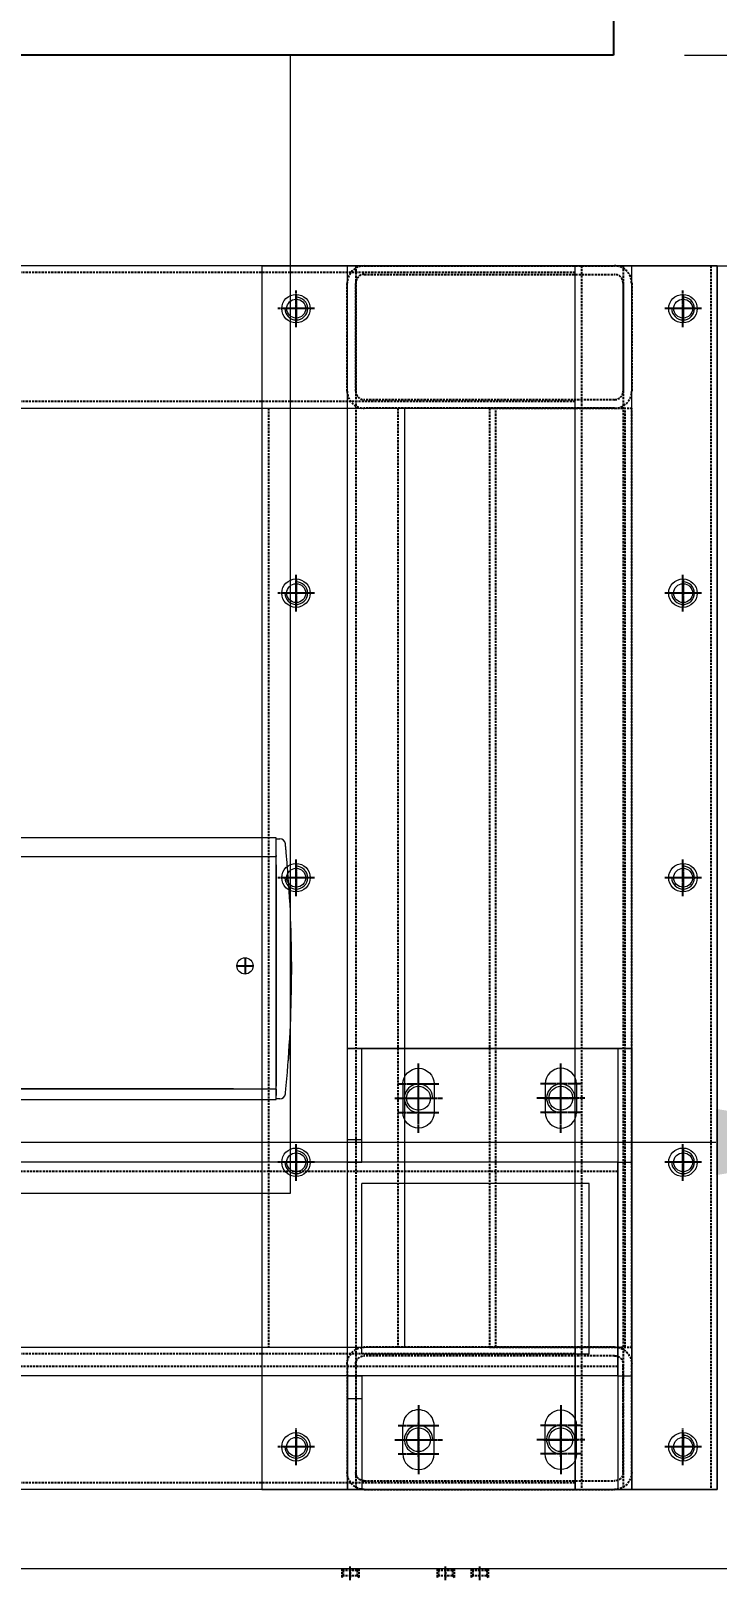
# Model space of a CAD drawing. Header units: millimetres. Extents: x -32759 to 129432, y 390 to 54305.
# Drawn here: x 12317 to 12558, y 26363 to 26905 of the extents above; entities that cross this region are included whole.
import ezdxf

# ---------------------------------------------------------------- set-up
doc = ezdxf.new("R2010")
doc.units = ezdxf.units.MM
doc.linetypes.add('CENTER', pattern=[2, 1.25, -0.25, 0.25, -0.25])
doc.linetypes.add('HIDDEN', pattern=[0.375, 0.25, -0.125])
for name, color, linetype in [('08a', 11, 'Continuous'), ('1', 20, 'Continuous'), ('CL', 1, 'CENTER'), ('HL', 2, 'HIDDEN')]:
    doc.layers.add(name, color=color, linetype=linetype)
doc.layers.add('_BODY', color=7, linetype='Continuous', lineweight=13)
doc.styles.add('ROAMNS', font='romans.shx', dxfattribs={"width": 0.8, "bigfont": 'whgtxt.shx'})
doc.styles.get("Standard").update_dxf_attribs({"font": 'arial.ttf'})
doc.dimstyles.new('20 작은 한덕_도면칫수', dxfattribs={"dimscale": 20, "dimtxt": 3.3, "dimasz": 3.5, "dimexe": 0.65, "dimexo": 1.25, "dimgap": 1, "dimtad": 1, "dimdec": 0, "dimdsep": 46, "dimtxsty": 'ROAMNS', "dimcen": 0, "dimclrd": 7, "dimclre": 7, "dimclrt": 2, "dimadec": 0, "dimazin": 2, "dimtp": 0.1, "dimtm": 0.1, "dimtfac": 0.71, "dimtdec": 0, "dimtmove": 0, "dimatfit": 3, "dimfxl": 1, "dimlwd": -1, "dimlwe": -1, "dimarcsym": 1})
doc.dimstyles.new('AM_ISO$0', dxfattribs={"dimtxt": 3.5, "dimasz": 3.5, "dimexe": 1, "dimexo": 1, "dimgap": 1.5, "dimtad": 1, "dimdsep": 46, "dimtxsty": 'Standard', "dimcen": 0, "dimclrd": 256, "dimclre": 256, "dimclrt": 2, "dimadec": 0, "dimazin": 2, "dimtp": 0.1, "dimtm": 0.1, "dimtfac": 0.71, "dimtdec": 3, "dimtmove": 0, "dimatfit": 3, "dimfxl": 1, "dimlwd": -1, "dimlwe": -1, "dimarcsym": 1})

# ---------------------------------------------------------------- blocks, each defined once
blk = doc.blocks.new('*D1578')
at = {"color": 7, "linetype": 'ByBlock', "transparency": 16777216}
for p, q in [((259996.27, 139106.87), (259996.27, 139247.88)), ((260971.27, 139106.87), (260971.27, 139247.88)), ((260066.27, 139234.88), (260901.27, 139234.88))]:
    blk.add_line(p, q, dxfattribs=at)
at = {"color": 7, "transparency": 16777216}
for points in [[(260066.27, 139246.55), (260066.27, 139223.22), (259996.27, 139234.88)], [(260901.27, 139246.55), (260901.27, 139223.22), (260971.27, 139234.88)]]:
    blk.add_solid(points, dxfattribs=at)
at = {"layer": 'Defpoints', "color": 0, "transparency": 16777216}
for p in [(260971.27, 139234.88), (259996.27, 139081.87), (260971.27, 139081.87)]:
    blk.add_point(p, dxfattribs=at)
at = {"color": 2, "transparency": 16777216, "insert": (260593.22, 139287.88), "char_height": 66, "attachment_point": 5, "style": 'ROAMNS'}
blk.add_mtext('975', dxfattribs=at)
blk = doc.blocks.new('56ertet')
at = {"layer": 'CL', "ltscale": 0.5}
blk.add_line((163010.09, 32886.01), (163005.09, 32886.01), dxfattribs=at)
at = {"layer": 'HL', "ltscale": 3}
for p, q in [((163006.09, 32889.01), (163006.63, 32888.46)), ((163006.09, 32889.01), (163009.09, 32889.01)), ((163006.63, 32888.46), (163006.63, 32883.55)), ((163006.63, 32888.46), (163008.55, 32888.46)), ((163008.55, 32888.46), (163009.09, 32889.01)), ((163008.55, 32888.46), (163008.55, 32883.55)), ((163006.09, 32883.01), (163006.63, 32883.55)), ((163006.09, 32883.01), (163009.09, 32883.01)), ((163006.63, 32883.55), (163008.55, 32883.55)), ((163008.55, 32883.55), (163009.09, 32883.01))]:
    blk.add_line(p, q, dxfattribs=at)
blk = doc.blocks.new('r6werw4t')
at = {"ltscale": 0.5}
blk.add_line((164562.76, 36015.26), (165472.76, 36015.26), dxfattribs=at)
at = {"layer": 'HL', "ltscale": 3}
for p, q in [((164662.76, 36015.26), (164662.76, 36018.26)), ((164696.26, 36015.26), (164696.26, 36018.26))]:
    blk.add_line(p, q, dxfattribs=at)
at = {"rotation": 90}
for p in [(197536.76, -126990.82), (197548.76, -126990.82), (197582.26, -126990.82)]:
    blk.add_blockref('56ertet', p, dxfattribs=at)
blk = doc.blocks.new('6uwtrt')
blk.add_blockref('r6werw4t', (-3640.08, 0))
blk = doc.blocks.new('5uwerwt')
at = {"rotation": 90}
blk.add_blockref('6uwtrt', (192830.5, -128822.19), dxfattribs=at)
blk = doc.blocks.new('asfsffsa')
at = {"ltscale": 0.5}
for p, q in [((419143.26, 272881.48), (419143.26, 273144.98)), ((421525.26, 272881.48), (419143.26, 272881.48))]:
    blk.add_line(p, q, dxfattribs=at)
blk = doc.blocks.new('rtu43w')
at = {"color": 0, "ltscale": 0.5}
for p, q in [((142742.74, 17357.48), (142742.74, 16657.48)), ((142742.74, 16657.48), (143142.74, 16657.48))]:
    blk.add_line(p, q, dxfattribs=at)
at = {"layer": '08a'}
blk.add_blockref('asfsffsa', (-276000.52, -256337.5), dxfattribs=at)
blk = doc.blocks.new('iyki')
at = {"ltscale": 0.5}
for p, q in [((156284.65, 12291.23), (154224.65, 12291.23)), ((154224.65, 12291.23), (154224.65, 12216.23)), ((154224.65, 12216.23), (156284.65, 12216.23))]:
    blk.add_line(p, q, dxfattribs=at)
at = {"layer": 'HL', "ltscale": 3}
for p, q in [((154224.65, 12288.03), (156284.65, 12288.03)), ((154224.65, 12219.43), (156284.65, 12219.43))]:
    blk.add_line(p, q, dxfattribs=at)
blk = doc.blocks.new('yiorer')
at = {"ltscale": 0.5}
for p, q in [((145734.16, 14657.83), (145734.16, 14662.83)), ((145734.16, 14662.83), (145889.16, 14662.83)), ((145774.16, 14657.83), (145774.16, 14662.83)), ((145849.16, 14657.83), (145849.16, 14662.83)), ((145889.16, 14657.83), (145889.16, 14662.83)), ((145734.16, 14657.83), (145889.16, 14657.83))]:
    blk.add_line(p, q, dxfattribs=at)
blk = doc.blocks.new('yir4w')
at = {"ltscale": 0.5}
for p, q in [((145384.54, 14577.65), (145394.54, 14577.65)), ((145384.54, 14566.65), (145394.54, 14566.65))]:
    blk.add_line(p, q, dxfattribs=at)
for centre, start, end in [((145384.54, 14572.15), 90, 270), ((145394.54, 14572.15), 270, 90)]:
    blk.add_arc(centre, 5.5, start, end, dxfattribs=at)
at = {"layer": 'CL', "ltscale": 0.5}
for p, q in [((145389.54, 14580.54), (145389.54, 14563.76)), ((145384.54, 14579.32), (145384.54, 14564.97)), ((145394.54, 14579.32), (145394.54, 14564.97)), ((145401.72, 14572.15), (145377.37, 14572.15))]:
    blk.add_line(p, q, dxfattribs=at)
blk = doc.blocks.new('tywerwr')
at = {"ltscale": 0.5}
for p, q in [((145372.04, 14597.15), (145372.04, 14497.15)), ((145527.04, 14597.15), (145372.04, 14597.15)), ((145527.04, 14597.15), (145527.04, 14497.15)), ((145527.04, 14497.15), (145372.04, 14497.15))]:
    blk.add_line(p, q, dxfattribs=at)
blk.add_blockref('yir4w', (0, 0))
at = {"xscale": -1}
blk.add_blockref('yir4w', (290899.09, 0), dxfattribs=at)
at = {"xscale": -1, "rotation": 180}
blk.add_blockref('yir4w', (0, 29094.29), dxfattribs=at)
at = {"rotation": 180}
blk.add_blockref('yir4w', (290899.09, 29094.29), dxfattribs=at)
blk = doc.blocks.new('uyrwwre')
at = {"ltscale": 0.5}
for p, q in [((146200.29, 14644.96), (146200.29, 14649.96)), ((146200.29, 14649.96), (146240.29, 14649.96)), ((146208.29, 14644.96), (146208.29, 14649.96)), ((146240.29, 14644.96), (146240.29, 14649.96)), ((146200.29, 14644.96), (146240.29, 14644.96))]:
    blk.add_line(p, q, dxfattribs=at)
blk = doc.blocks.new('t73w45')
at = {"ltscale": 0.5}
for p, q in [((146336.68, 14969.95), (146336.68, 14889.95)), ((146396.68, 14969.95), (146336.68, 14969.95)), ((146396.68, 14969.95), (146396.68, 14889.95)), ((146396.68, 14889.95), (146336.68, 14889.95))]:
    blk.add_line(p, q, dxfattribs=at)
blk = doc.blocks.new('yjee')
at = {"rotation": 90}
for name, p in [('yiorer', (159680.74, -129767.47)), ('tywerwr', (159615.06, -129405.36)), ('uyrwwre', (159762.87, -130118.6)), ('t73w45', (160002.86, -130322.49))]:
    blk.add_blockref(name, p, dxfattribs=at)
blk.add_blockref('iyki', (-9201.74, 3790.45))
at = {"xscale": -1, "rotation": 90}
blk.add_blockref('uyrwwre', (159762.87, 162206.97), dxfattribs=at)
blk = doc.blocks.new('uiwqr')
at = {"ltscale": 0.5}
for p, q in [((155429.09, 10717.95), (154999.09, 10717.95)), ((154999.09, 10717.95), (154999.09, 10617.95)), ((155429.09, 10717.95), (155429.09, 10617.95)), ((154999.09, 10617.95), (155429.09, 10617.95))]:
    blk.add_line(p, q, dxfattribs=at)
at = {"layer": 'HL', "ltscale": 3}
for p, q in [((154999.09, 10714.95), (155429.09, 10714.95)), ((154999.09, 10620.95), (155429.09, 10620.95))]:
    blk.add_line(p, q, dxfattribs=at)
blk = doc.blocks.new('uirtet')
at = {"ltscale": 0.5}
blk.add_circle((148105.55, 14445.35), 4.19, dxfattribs=at)
at = {"color": 1, "ltscale": 0.5}
blk.add_arc((148105.55, 14445.35), 5, 270, 180, dxfattribs=at)
at = {"layer": 'CL', "ltscale": 0.5}
for p, q in [((148105.55, 14451.35), (148105.55, 14439.35)), ((148099.55, 14445.35), (148111.55, 14445.35))]:
    blk.add_line(p, q, dxfattribs=at)
blk = doc.blocks.new('yirtrte')
at = {"ltscale": 0.5}
for p, q in [((142424.28, 13143.05), (142424.28, 13043.05)), ((142579.28, 13143.05), (142424.28, 13143.05)), ((142579.28, 13143.05), (142579.28, 13043.05)), ((142579.28, 13043.05), (142424.28, 13043.05))]:
    blk.add_line(p, q, dxfattribs=at)
for p in [(-5663.77, -1327.38), (-5543.77, -1327.38), (-5663.77, -1377.38), (-5543.77, -1377.38)]:
    blk.add_blockref('uirtet', p)
blk = doc.blocks.new('578e535')
at = {"layer": 'HL', "ltscale": 3}
for p, q in [((237445.91, 1888.61), (237483.91, 1888.61)), ((237439.91, 1794.61), (237439.91, 1882.61)), ((237442.91, 1794.61), (237442.91, 1882.61)), ((237445.91, 1885.61), (237483.91, 1885.61)), ((237486.91, 1882.61), (237486.91, 1794.61)), ((237489.91, 1882.61), (237489.91, 1794.61)), ((237483.91, 1791.61), (237445.91, 1791.61)), ((237483.91, 1788.61), (237445.91, 1788.61))]:
    blk.add_line(p, q, dxfattribs=at)
for centre, radius, start, end in [((237445.91, 1882.61), 6, 90, 180), ((237483.91, 1882.61), 6, 0, 90), ((237445.91, 1882.61), 3, 90, 180), ((237483.91, 1882.61), 3, 0, 90), ((237445.91, 1794.61), 6, 180, 270), ((237445.91, 1794.61), 3, 180, 270), ((237483.91, 1794.61), 6, 270, 0), ((237483.91, 1794.61), 3, 270, 0)]:
    blk.add_arc(centre, radius, start, end, dxfattribs=at)
blk = doc.blocks.new('t7iey4y')
at = {"color": 0}
blk.add_blockref('578e535', (0, 0), dxfattribs=at)
blk = doc.blocks.new('t6uerte')
at = {"ltscale": 0.5}
blk.add_circle((142580.56, 12790.38), 5, dxfattribs=at)
at = {"layer": 'CL', "ltscale": 0.5}
for p, q in [((142580.56, 12783.89), (142580.56, 12796.88)), ((142574.07, 12790.38), (142587.06, 12790.38))]:
    blk.add_line(p, q, dxfattribs=at)
blk = doc.blocks.new('t7urtrwe')
at = {"ltscale": 0.5}
for p, q in [((142165.56, 12696.07), (142165.56, 12536.07)), ((142595.56, 12696.07), (142165.56, 12696.07)), ((142595.56, 12696.07), (142595.56, 12536.07)), ((142595.56, 12536.07), (142165.56, 12536.07))]:
    blk.add_line(p, q, dxfattribs=at)
for p in [(-400, -106.32), (-300, -106.32), (-200, -106.32), (-100, -106.32), (0, -106.32), (-400, -242.32), (-300, -242.32), (-200, -242.32), (-100, -242.32), (0, -242.32)]:
    blk.add_blockref('t6uerte', p)
blk = doc.blocks.new('uierwtwt')
at = {"layer": 'HL', "ltscale": 3}
for p, q in [((142227.27, 12968.9), (141897.27, 12968.9)), ((141897.27, 12968.9), (141897.27, 12918.9)), ((141897.27, 12966.6), (142227.27, 12966.6)), ((142227.27, 12968.9), (142227.27, 12918.9)), ((141897.27, 12921.2), (142227.27, 12921.2)), ((141897.27, 12918.9), (142227.27, 12918.9))]:
    blk.add_line(p, q, dxfattribs=at)
blk = doc.blocks.new('7uwtwt')
for name, p in [('t7urtrwe', (1165.57, 474.12)), ('yirtrte', (906.85, -2.87)), ('uierwtwt', (1483.86, 121.29))]:
    blk.add_blockref(name, p)
at = {"rotation": 180}
blk.add_blockref('uiwqr', (298760.22, 23758.13), dxfattribs=at)
at = {"color": 0, "xscale": -1}
blk.add_blockref('t7iey4y', (380821.04, 11251.58), dxfattribs=at)
at = {"color": 0}
blk.add_blockref('t7iey4y', (-93728.78, 11251.58), dxfattribs=at)
blk = doc.blocks.new('u7ietr')
at = {"color": 0, "linetype": 'Continuous', "lineweight": 15}
for p, q in [((148336.97, 6718.17), (148338.16, 6718.17)), ((148433.16, 6718.47), (148338.16, 6718.47)), ((148338.16, 6718.47), (148338.16, 6716.97)), ((148338.16, 6718.17), (148338.16, 6715.47)), ((148338.16, 6716.23), (148338.16, 6716.97)), ((148338.16, 6714.75), (148338.16, 6716.23)), ((148338.16, 6715.47), (148338.16, 6713.4)), ((148338.16, 6714.75), (148338.16, 6713.75)), ((148338.16, 6714.75), (148433.16, 6714.75)), ((148338.16, 6713.47), (148338.16, 6713.75)), ((148338.16, 6711.47), (148338.16, 6713.47)), ((148338.16, 6713.4), (148338.16, 6711.4)), ((148338.16, 6635.97), (148338.16, 6711.47)), ((148338.16, 6711.4), (148338.16, 6635.97)), ((148353.16, 6714.72), (148433.16, 6714.72)), ((148332.76, 6673.68), (148332.76, 6671.47)), ((148332.76, 6671.47), (148332.76, 6671.26)), ((148332.76, 6671.47), (148332.76, 6671.47)), ((148333.4, 6648.86), (148333.4, 6648.86)), ((148333.4, 6648.86), (148333.4, 6648.86)), ((148338.16, 6635.97), (148338.16, 6632.97)), ((148338.16, 6635.97), (148338.16, 6633.27)), ((148338.16, 6633.27), (148338.16, 6632.98)), ((148338.16, 6632.98), (148338.16, 6626.77)), ((148338.16, 6632.72), (148338.16, 6632.97)), ((148433.16, 6632.97), (148338.16, 6632.97)), ((148338.16, 6632.72), (148338.16, 6626.47)), ((148338.16, 6626.77), (148336.97, 6626.77)), ((148338.16, 6626.47), (148433.16, 6626.47))]:
    blk.add_line(p, q, dxfattribs=at)
blk.add_circle((148349.16, 6671.47), 2.85, dxfattribs=at)
for centre, start, end in [((148336.97, 6716.17), 90, 174.2337), ((148336.97, 6628.77), 186.0129, 270.0012)]:
    blk.add_arc(centre, 2, start, end, dxfattribs=at)
blk.add_open_spline([(148334.91, 6715.67), (148334.82, 6714.82), (148334.74, 6713.97), (148334.66, 6713.11)], degree=3, dxfattribs=at)
for points, knots in [([(148334.98, 6716.37), (148334.98, 6716.37), (148334.97, 6716.29), (148334.95, 6716.1), (148334.94, 6716.02), (148334.93, 6715.85), (148334.92, 6715.76), (148334.91, 6715.67)], [0, 0, 0, 0, 0.5, 0.5, 0.75, 0.75, 1, 1, 1, 1]), ([(148334.48, 6711.1), (148333.92, 6704.84), (148333.5, 6698.57), (148332.93, 6686.02), (148332.78, 6679.74), (148332.75, 6667.17), (148332.87, 6660.89), (148333.39, 6648.33), (148333.78, 6642.06), (148334.31, 6635.8)], [0, 0, 0, 0, 0.25, 0.25, 0.5, 0.5, 0.75, 0.75, 1, 1, 1, 1]), ([(148334.66, 6713.11), (148334.61, 6712.59), (148334.56, 6712.07), (148334.52, 6711.54), (148334.5, 6711.4), (148334.49, 6711.25), (148334.48, 6711.1)], [0, 0, 0, 0, 0.001759263, 0.001759263, 0.001759263, 0.002251703, 0.002251703, 0.002251703, 0.002251703]), ([(148333.64, 6700.09), (148333.64, 6700.09), (148333.64, 6700.08), (148333.64, 6700.17), (148333.66, 6700.35), (148333.67, 6700.62), (148333.7, 6700.97), (148333.72, 6701.4), (148333.76, 6701.88), (148333.8, 6702.45), (148333.84, 6703.06), (148333.88, 6703.69), (148333.92, 6704.26), (148333.95, 6704.62), (148333.96, 6704.81)], [0, 0, 0, 0, 0.0369337, 0.1222659, 0.2075706, 0.2928763, 0.37826, 0.4636448, 0.5491905, 0.6347371, 0.7415288, 0.8274572, 0.9133858, 1, 1, 1, 1]), ([(148334.31, 6635.8), (148334.32, 6635.62), (148334.34, 6635.44), (148334.36, 6635.24), (148334.36, 6635.19), (148334.37, 6635.12), (148334.37, 6635.1), (148334.37, 6635.1)], [0, 0, 0, 0, 0.5, 0.5, 0.75, 0.75, 1, 1, 1, 1]), ([(148334.37, 6635.1), (148334.37, 6635.1), (148334.37, 6635.05), (148334.39, 6634.87), (148334.4, 6634.74), (148334.42, 6634.56)], [0, 0, 0, 0, 0.5, 0.5, 1, 1, 1, 1]), ([(148334.42, 6634.56), (148334.5, 6633.58), (148334.58, 6632.72), (148334.72, 6631.23), (148334.78, 6630.61), (148334.85, 6629.85), (148334.87, 6629.63), (148334.91, 6629.25), (148334.93, 6629.09), (148334.97, 6628.7), (148334.98, 6628.57), (148334.98, 6628.57)], [0, 0, 0, 0, 0.25, 0.25, 0.5, 0.5, 0.625, 0.625, 0.75, 0.75, 1, 1, 1, 1])]:
    blk.add_open_spline(points, degree=3, knots=knots, dxfattribs=at)
at = {"layer": '1', "color": 0}
for p, q in [((148349.16, 6668.62), (148349.16, 6674.32)), ((148352.01, 6671.47), (148346.31, 6671.47))]:
    blk.add_line(p, q, dxfattribs=at)
blk = doc.blocks.new('rtuerwr')
at = {"ltscale": 0.5}
for p, q in [((143897.71, 14660.32), (143467.71, 14660.32)), ((143467.71, 14660.32), (143467.71, 14610.32)), ((143897.71, 14660.32), (143897.71, 14610.32)), ((143467.71, 14610.32), (143897.71, 14610.32))]:
    blk.add_line(p, q, dxfattribs=at)
at = {"layer": 'HL', "ltscale": 3}
for p, q in [((143467.71, 14658.02), (143897.71, 14658.02)), ((143467.71, 14612.62), (143897.71, 14612.62))]:
    blk.add_line(p, q, dxfattribs=at)
blk = doc.blocks.new('rusetwt')
at = {"ltscale": 0.5}
for p, q in [((147085.11, 14113.05), (145055.11, 14113.05)), ((145055.11, 14113.05), (145055.11, 14063.05)), ((145055.11, 14063.05), (147085.11, 14063.05))]:
    blk.add_line(p, q, dxfattribs=at)
at = {"layer": 'HL', "ltscale": 3}
for p, q in [((145055.11, 14110.75), (147085.11, 14110.75)), ((145055.11, 14065.35), (147085.11, 14065.35))]:
    blk.add_line(p, q, dxfattribs=at)
blk = doc.blocks.new('7etrwwt')
at = {"ltscale": 0.5}
for p, q in [((144454.05, 11719.76), (144454.05, 11769.76)), ((144454.05, 11769.76), (144784.05, 11769.76)), ((144784.05, 11719.76), (144784.05, 11769.76)), ((144784.05, 11719.76), (144454.05, 11719.76))]:
    blk.add_line(p, q, dxfattribs=at)
at = {"layer": 'HL', "ltscale": 3}
for p, q in [((144454.05, 11767.46), (144784.05, 11767.46)), ((144454.05, 11722.06), (144784.05, 11722.06))]:
    blk.add_line(p, q, dxfattribs=at)
blk = doc.blocks.new('tywq')
at = {"ltscale": 0.5}
blk.add_circle((148034.71, 14425.31), 3.32, dxfattribs=at)
at = {"color": 1, "ltscale": 0.5}
blk.add_arc((148034.71, 14425.31), 4, 270, 180, dxfattribs=at)
at = {"layer": 'CL', "ltscale": 0.5}
for p, q in [((148034.71, 14430.31), (148034.71, 14420.31)), ((148029.71, 14425.31), (148039.71, 14425.31))]:
    blk.add_line(p, q, dxfattribs=at)
blk = doc.blocks.new('56wertet')
at = {"ltscale": 0.5}
for p, q in [((142165.56, 12264.54), (142165.56, 12104.54)), ((142595.56, 12264.54), (142165.56, 12264.54)), ((142595.56, 12264.54), (142595.56, 12104.54)), ((142595.56, 12104.54), (142165.56, 12104.54))]:
    blk.add_line(p, q, dxfattribs=at)
for p in [(-5854.14, -2172.77), (-5754.14, -2172.77), (-5654.14, -2172.77), (-5554.14, -2172.77), (-5454.14, -2172.77), (-5854.14, -2308.77), (-5754.14, -2308.77), (-5654.14, -2308.77), (-5554.14, -2308.77), (-5454.14, -2308.77)]:
    blk.add_blockref('tywq', p)
blk = doc.blocks.new('iourtet')
at = {"xscale": -1}
for name, p, rotation in [('rtuerwr', (130377.59, -131603.6), 270), ('rusetwt', (-17.2, 26357.17), 180)]:
    blk.add_blockref(name, p, dxfattribs=dict(at, rotation=rotation))
at = {"rotation": 90}
for name, p in [('56wertet', (157252.45, -130301.45)), ('7etrwwt', (156867.67, -132539.93))]:
    blk.add_blockref(name, p, dxfattribs=at)
blk.add_blockref('rusetwt', (-17.2, -2198.94))
blk = doc.blocks.new('r6uerw')
for name, p in [('iourtet', (2124.48, 7726.48)), ('yjee', (2124.48, 3898.91))]:
    blk.add_blockref(name, p)
at = {"rotation": 270}
blk.add_blockref('7uwtwt', (134102.29, 163351.73), dxfattribs=at)
at = {"color": 0}
blk.add_blockref('u7ietr', (-1070.77, 13165.13), dxfattribs=at)
blk = doc.blocks.new('*D1740')
at = {"color": 7, "linetype": 'ByBlock', "transparency": 16777216}
for p, q in [((261032.48, 139686.87), (261032.48, 139884.87)), ((260890.27, 139616.87), (261045.48, 139616.87)), ((261032.48, 139542.77), (261032.48, 139616.87)), ((260896.7, 139542.77), (261045.48, 139542.77)), ((261032.48, 139472.77), (261032.48, 139402.77))]:
    blk.add_line(p, q, dxfattribs=at)
at = {"color": 7, "transparency": 16777216}
for points in [[(261020.82, 139686.87), (261044.15, 139686.87), (261032.48, 139616.87)], [(261020.82, 139472.77), (261044.15, 139472.77), (261032.48, 139542.77)]]:
    blk.add_solid(points, dxfattribs=at)
at = {"layer": 'Defpoints', "color": 0, "transparency": 16777216}
for p in [(260865.27, 139616.87), (261032.48, 139616.87), (260871.7, 139542.77)]:
    blk.add_point(p, dxfattribs=at)
at = {"color": 2, "transparency": 16777216, "insert": (260979.48, 139820.87), "char_height": 66, "attachment_point": 5, "rotation": 90, "style": 'ROAMNS'}
blk.add_mtext('74', dxfattribs=at)
blk = doc.blocks.new('*D1345')
at = {"color": 7, "linetype": 'ByBlock', "transparency": 16777216}
for p, q in [((97320.9, 13113.96), (97320.9, 13254.97)), ((98295.9, 13113.96), (98295.9, 13254.97)), ((97390.9, 13241.97), (98225.9, 13241.97))]:
    blk.add_line(p, q, dxfattribs=at)
at = {"color": 7, "transparency": 16777216}
for points in [[(97390.9, 13230.3), (97390.9, 13253.64), (97320.9, 13241.97)], [(98225.9, 13230.3), (98225.9, 13253.64), (98295.9, 13241.97)]]:
    blk.add_solid(points, dxfattribs=at)
at = {"layer": 'Defpoints', "color": 0, "transparency": 16777216}
for p in [(98295.9, 13241.97), (97320.9, 13088.96), (98295.9, 13088.96)]:
    blk.add_point(p, dxfattribs=at)
at = {"color": 2, "transparency": 16777216, "insert": (97917.84, 13188.97), "char_height": 66, "attachment_point": 5, "rotation": 180, "style": 'ROAMNS'}
blk.add_mtext('975', dxfattribs=at)
blk = doc.blocks.new('*D1348')
at = {"linetype": 'ByBlock', "ltscale": 0.5, "transparency": 16777216}
for p, q in [((97322.9, 13119.86), (97294.45, 13119.86)), ((97295.45, 13095.46), (97295.45, 13116.36)), ((97319.9, 13091.96), (97294.45, 13091.96))]:
    blk.add_line(p, q, dxfattribs=at)
at = {"ltscale": 0.5, "transparency": 16777216}
for points in [[(97296.04, 13116.36), (97294.87, 13116.36), (97295.45, 13119.86)], [(97296.04, 13095.46), (97294.87, 13095.46), (97295.45, 13091.96)]]:
    blk.add_solid(points, dxfattribs=at)
at = {"layer": 'Defpoints', "color": 0, "ltscale": 0.5, "transparency": 16777216}
for p in [(97295.45, 13119.86), (97323.9, 13119.86), (97320.9, 13091.96)]:
    blk.add_point(p, dxfattribs=at)
at = {"color": 2, "ltscale": 0.5, "transparency": 16777216, "insert": (97298.74, 13105.91), "char_height": 3.5, "attachment_point": 5, "rotation": 270, "bg_fill": 3, "box_fill_scale": 1.1, "bg_fill_color": 256, "bg_fill_true_color": 13158600, "bg_fill_transparency": 0}
blk.add_mtext('27.9', dxfattribs=at)
blk = doc.blocks.new('y8e5ey')
dim = blk.add_linear_dim(base=(98295.895, 13241.97), p1=(97320.895, 13088.96), p2=(98295.895, 13088.96), angle=0, dimstyle='20 작은 한덕_도면칫수')
dim.commit()
dim.dimension.update_dxf_attribs({"geometry": '*D1345', "text_midpoint": (97917.84, 13241.97), "dimtype": 128})
at = {"ltscale": 0.5}
dim = blk.add_linear_dim(base=(97295.455, 13119.861), p1=(97320.895, 13091.96), p2=(97323.895, 13119.861), angle=90, dimstyle='AM_ISO$0', override={"dimfxl": 8, "dimtfill": 1}, dxfattribs=at)
dim.commit()
dim.dimension.update_dxf_attribs({"geometry": '*D1348', "text_midpoint": (97298.742, 13105.91)})
blk = doc.blocks.new('1')
at = {"color": 6, "xscale": -1}
blk.add_blockref('y8e5ey', (100575.763, -6800.077), dxfattribs=at)
blk = doc.blocks.new('sdfgsdfgcxvxbxcv')
blk.add_blockref('1', (266381.038, 132792.991))
at = {"color": 0, "rotation": 90}
blk.add_blockref('rtu43w', (277409.256, -3525.866), dxfattribs=at)
at = {"color": 2, "rotation": 180}
blk.add_blockref('r6uerw', (408014.168, 159133.373), dxfattribs=at)
at = {"rotation": 90}
blk.add_blockref('5uwerwt', (293006.755, -17730.36), dxfattribs=at)
dim = blk.add_linear_dim(base=(261032.484, 139616.875), p1=(260871.698, 139542.775), p2=(260865.274, 139616.875), angle=90, dimstyle='20 작은 한덕_도면칫수')
dim.commit()
dim.dimension.update_dxf_attribs({"geometry": '*D1740', "text_midpoint": (260979.484, 139820.875)})
dim = blk.add_linear_dim(base=(260971.274, 139234.884), p1=(259996.274, 139081.875), p2=(260971.274, 139081.875), dimstyle='20 작은 한덕_도면칫수')
dim.commit()
dim.dimension.update_dxf_attribs({"geometry": '*D1578', "text_midpoint": (260593.219, 139234.884), "dimtype": 128})
blk = doc.blocks.new('2')
at = {"color": 6, "xscale": -1}
blk.add_blockref('y8e5ey', (121155.752, -6800.077), dxfattribs=at)
blk = doc.blocks.new('sdfgcxvbcbxcvbxc')
blk.add_blockref('2', (292948.326, 132792.991))

msp = doc.modelspace()

# ---------------------------------------------------------------- block references
at = {"layer": '_BODY'}
for name in ['sdfgcxvbcbxcvbxc', 'sdfgsdfgcxvxbxcv']:
    msp.add_blockref(name, (-248343.91, -112719.97), dxfattribs=at)

doc.saveas('drawing.dxf')
